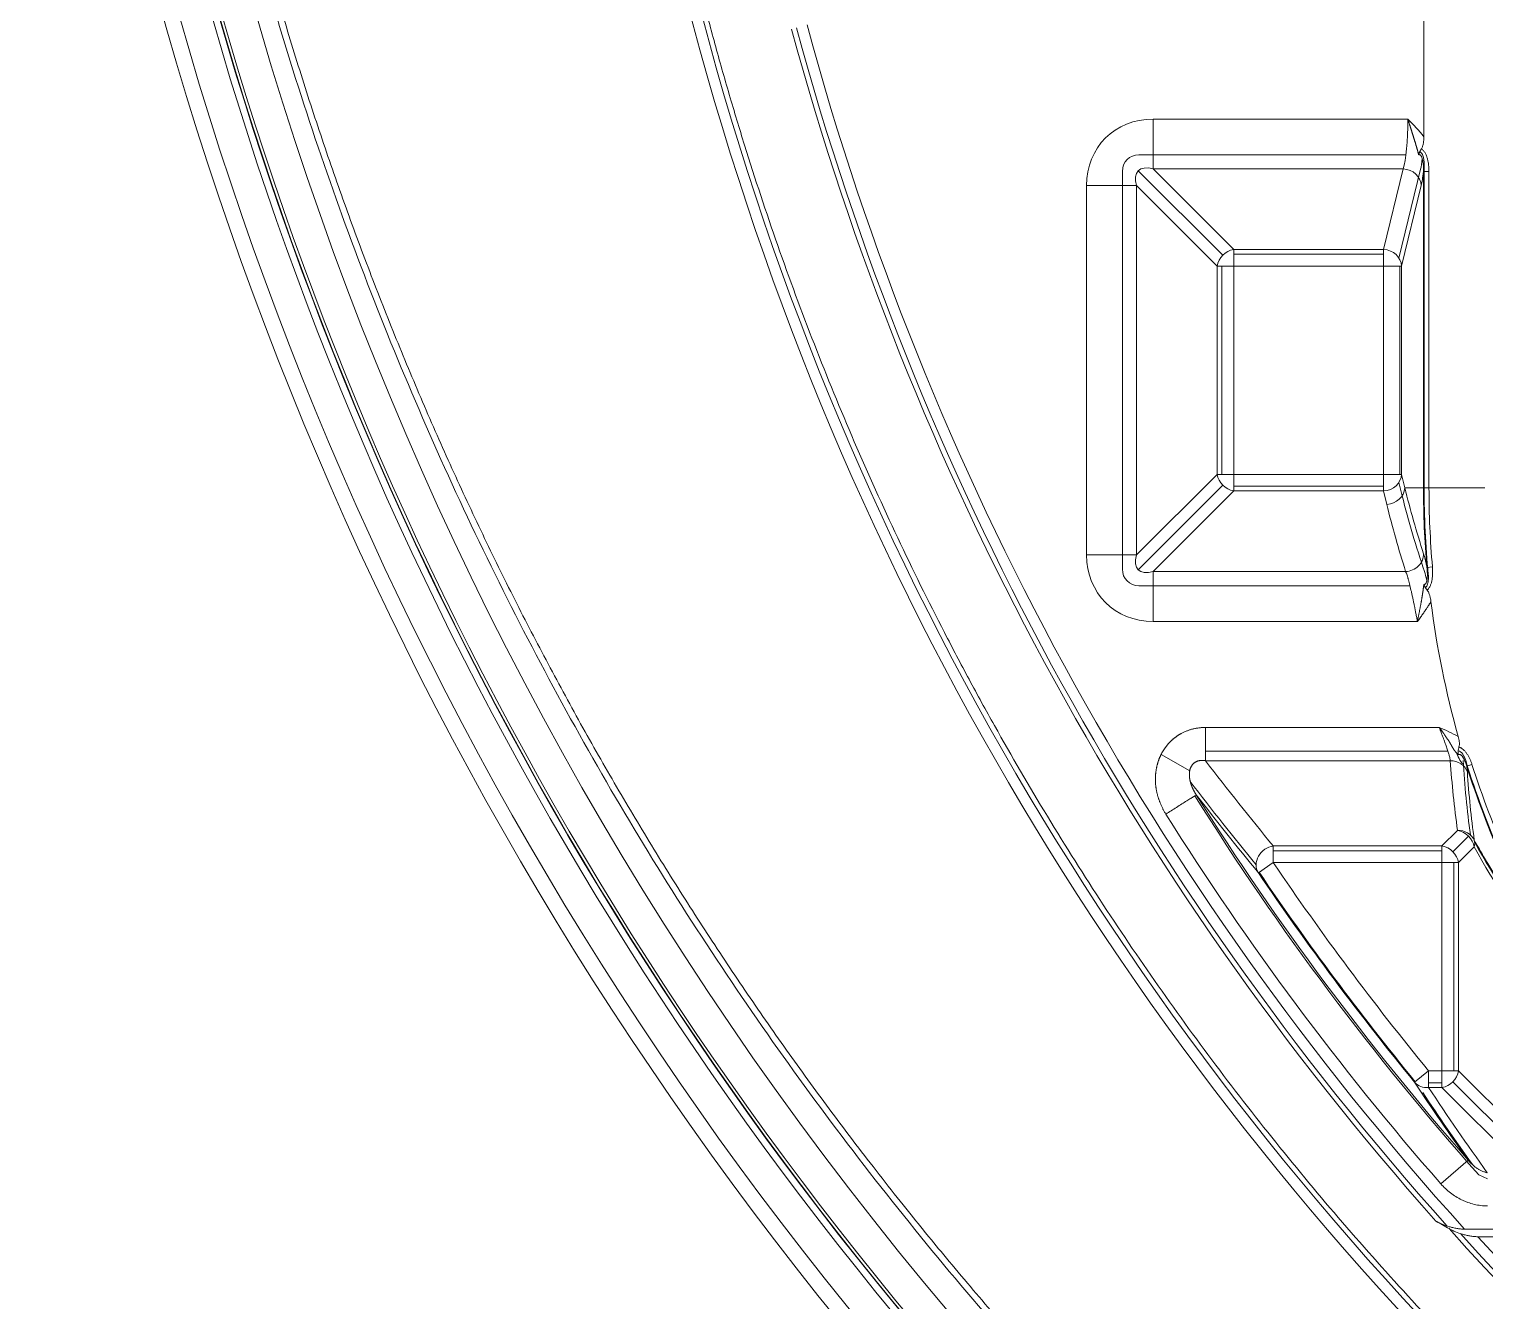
# Model space of a CAD drawing. Header units: millimetres. Extents: x 473 to 1051, y 289 to 609.
# Drawn here: x 532.87 to 573.38, y 396.35 to 431.74 of the extents above; entities that cross this region are included whole.
import ezdxf

# ---------------------------------------------------------------- set-up
doc = ezdxf.new("R2010")
doc.units = ezdxf.units.MM
doc.layers.add('core', color=7, linetype='Continuous', lineweight=20)

msp = doc.modelspace()

# ---------------------------------------------------------------- linework, layer by layer
at = {"layer": 'core', "lineweight": 18}
for p, q in [((571.684, 432.353), (571.684, 428.744)), ((582.183, 398.347), (572.817, 398.347)), ((573.187, 398.137), (582.937, 398.137))]:
    msp.add_line(p, q, dxfattribs=at)
at = {"layer": 'core', "lineweight": 13}
for p, q in [((564.149, 427.852), (564.149, 429.238)), ((571.238, 429.238), (564.149, 429.238)), ((571.185, 428.244), (563.756, 428.244)), ((563.294, 427.782), (563.294, 416.716)), ((563.737, 427.801), (566.088, 425.45)), ((564.149, 427.852), (571.11, 427.852)), ((564.149, 427.852), (566.392, 425.609)), ((570.561, 425.609), (571.11, 427.852)), ((571.594, 427.849), (570.988, 425.372)), ((571.672, 427.778), (571.826, 427.778)), ((571.672, 427.778), (571.672, 418.979)), ((571.691, 427.978), (571.691, 418.979)), ((571.826, 418.979), (571.826, 427.778)), ((562.3, 427.39), (562.3, 417.108)), ((563.687, 427.39), (562.3, 427.39)), ((563.687, 417.108), (563.687, 427.39)), ((565.93, 425.146), (563.687, 427.39)), ((571.61, 427.39), (571.061, 425.146)), ((566.392, 425.146), (566.392, 425.609)), ((570.561, 425.609), (566.392, 425.609)), ((566.392, 425.478), (570.561, 425.478)), ((570.561, 425.609), (570.561, 425.146)), ((565.93, 425.146), (566.392, 425.146)), ((565.93, 425.146), (565.93, 419.352)), ((566.061, 425.146), (566.061, 419.352)), ((566.392, 425.146), (570.561, 425.146)), ((566.392, 419.352), (566.392, 425.146)), ((570.561, 425.146), (570.561, 419.352)), ((570.561, 425.146), (571.061, 425.146)), ((571.014, 419.352), (571.014, 425.146)), ((571.061, 419.352), (571.061, 425.146)), ((563.687, 417.108), (565.93, 419.352)), ((566.392, 419.352), (565.93, 419.352)), ((570.561, 419.352), (566.392, 419.352)), ((566.392, 418.889), (566.392, 419.352)), ((570.561, 419.352), (570.561, 418.889)), ((571.061, 419.352), (570.561, 419.352)), ((571.061, 419.352), (571.152, 418.979)), ((563.737, 416.697), (566.088, 419.048)), ((566.392, 418.889), (564.149, 416.646)), ((570.561, 419.02), (566.392, 419.02)), ((566.392, 418.889), (570.561, 418.889)), ((570.652, 418.517), (570.561, 418.889)), ((571.079, 418.754), (570.988, 419.126)), ((571.672, 418.979), (571.152, 418.979)), ((563.687, 417.108), (562.3, 417.108)), ((564.149, 415.26), (564.149, 416.646)), ((571.177, 416.646), (564.149, 416.646)), ((571.921, 416.777), (571.768, 416.764)), ((563.756, 416.254), (571.296, 416.254)), ((571.505, 415.26), (564.149, 415.26)), ((572.109, 412.308), (565.606, 412.308)), ((565.168, 411.101), (564.37, 411.554)), ((572.354, 411.645), (565.606, 411.645)), ((565.606, 411.384), (572.418, 411.384)), ((572.875, 411.234), (573.021, 411.281)), ((572.187, 409.01), (572.622, 409.445)), ((572.491, 408.851), (572.926, 409.286)), ((572.187, 409.01), (567.494, 409.01)), ((567.494, 408.547), (567.494, 409.01)), ((567.494, 408.879), (572.187, 408.879)), ((572.187, 409.01), (572.187, 408.547)), ((573.084, 408.982), (572.649, 408.547)), ((567.078, 408.266), (567.494, 408.547)), ((567.494, 408.547), (572.187, 408.547)), ((572.187, 408.547), (572.649, 408.547)), ((572.187, 408.547), (572.187, 402.753)), ((572.518, 408.547), (572.518, 402.753)), ((572.649, 402.753), (572.649, 408.547)), ((571.425, 402.434), (571.814, 402.753)), ((571.814, 402.29), (571.814, 402.753)), ((572.187, 402.753), (571.814, 402.753)), ((572.649, 402.753), (572.187, 402.753)), ((572.187, 402.29), (572.187, 402.753)), ((572.649, 402.753), (575.023, 400.378)), ((572.187, 402.421), (571.814, 402.421)), ((571.814, 402.29), (572.187, 402.29)), ((574.561, 399.916), (572.187, 402.29)), ((574.946, 399.994), (572.491, 402.449)), ((572.913, 400.27), (572.156, 399.608)), ((573.209, 399.858), (573.45, 399.744))]:
    msp.add_line(p, q, dxfattribs=at)
at = {"layer": 'core', "lineweight": 18}
for centre, radius, start, end in [((633.422, 459.219), 100.547, 306.63636, 233.36541), ((633.422, 459.219), 98.958, 101.0725, 224.85525), ((633.422, 459.219), 98.032, 142.34476, 224.85303), ((597.206, 418.979), 25.522, 187.1299, 195.7407), ((633.422, 453.183), 80.382, 212.1306, 221.16873)]:
    msp.add_arc(centre, radius, start, end, dxfattribs=at)
at = {"layer": 'core', "lineweight": 13}
for centre, radius, start, end in [((633.422, 459.219), 100.107, 306.80958, 233.19042), ((633.422, 459.219), 99.239, 100.9827, 225.04545), ((633.422, 459.219), 99.048, 101.05803, 224.91574), ((633.422, 459.219), 99.038, 101.0601, 224.90418), ((633.422, 453.183), 81.732, 195.12421, 222.13904), ((633.422, 453.183), 82.176, 195.12421, 221.65019), ((633.422, 453.183), 82.034, 195.12421, 221.8689), ((597.206, 418.979), 25.534, 180, 184.9783), ((597.206, 418.979), 25.515, 180, 185.4248), ((597.206, 418.979), 25.38, 180, 184.9783), ((597.206, 418.979), 25.515, 197.3092, 210.2755), ((597.206, 418.979), 25.534, 197.6571, 210.2755), ((597.206, 418.979), 25.38, 197.6571, 210.2755), ((633.422, 453.183), 80.432, 212.1306, 221.52848), ((633.422, 453.183), 81.386, 212.1306, 221.16873), ((633.422, 453.183), 79.617, 214.09967, 219.30282), ((633.422, 453.183), 80.119, 214.09967, 219.30282), ((633.422, 453.183), 80.094, 214.09967, 219.30282), ((633.422, 453.183), 82.043, 221.92942, 254.7724), ((633.422, 453.183), 81.901, 222.14993, 254.7724), ((633.422, 453.183), 81.599, 222.42277, 254.7724)]:
    msp.add_arc(centre, radius, start, end, dxfattribs=at)
for centre, major_axis, ratio, start_param, end_param in [((633.422, 453.655), (0, 84.612), 0.999984, 1.801557, 2.911285), ((633.422, 453.651), (0, 84.914), 0.999984, 1.803346, 2.911271), ((564.49, 427.048), (-1.665, 1.665), 0.854588, 5.576034, 6.990337), ((571.026, 429.238), (0, 1.509), 0.140139, 3.547427, 4.712389), ((563.842, 427.697), (-0.416, 0.416), 0.854588, 5.576034, 6.990337), ((564.49, 427.048), (-0.753, 0.753), 0.472398, 5.576034, 6.990337), ((571.11, 427.39), (-0.489, 0.12), 0.914519, 3.402945, 4.932463), ((571.532, 429.238), (0, 1.509), 0.105104, 3.541968, 3.892435), ((571.526, 429.238), (0, 2.012), 0.105104, 3.547427, 3.90009), ((566.392, 425.146), (-0.356, -0.356), 0.854588, 4.005238, 5.41954), ((570.561, 425.146), (0.489, -0.12), 0.914519, 0.261352, 1.79087), ((566.392, 419.352), (0.356, -0.356), 0.854588, 4.005238, 5.41954), ((570.561, 419.352), (-0.489, -0.12), 0.914519, 1.350722, 2.880241), ((570.652, 418.979), (0.489, 0.12), 0.914519, 4.492315, 6.021833), ((597.206, 425.426), (0, 28.244), 0.969622, 1.81791, 1.886892), ((597.206, 425.791), (0, 27.849), 0.969623, 1.826217, 1.905384), ((564.49, 417.45), (1.665, 1.665), 0.854588, 2.434441, 3.848744), ((564.49, 417.45), (0.753, 0.753), 0.472398, 2.434441, 3.848744), ((571.177, 417.108), (-0.479, -0.152), 0.911656, 1.28936, 2.884411), ((563.842, 416.801), (0.416, 0.416), 0.854588, 2.434441, 3.848744), ((633.422, 464.177), (0, 86.346), 0.992534, 2.228647, 2.26388), ((572.418, 410.921), (0.502, 0.034), 0.918444, 0.267436, 1.50854), ((597.206, 413.173), (0, 25.627), 0.969623, 1.640681, 1.716807), ((597.206, 412.808), (0, 25.231), 0.969623, 1.627255, 1.709552), ((633.422, 463.769), (0, 86.789), 0.992534, 2.22725, 2.261337), ((572.622, 408.982), (0.498, 0.071), 0.917321, 0.26565, 1.440734), ((572.622, 408.982), (-0.356, 0.356), 0.854588, 4.005238, 5.41954), ((572.622, 408.982), (-0.44, -0.243), 0.747569, 2.505084, 2.983557), ((567.494, 408.547), (0.388, 0.32), 0.873673, 0.946642, 3.033811), ((572.187, 408.547), (-0.356, 0.356), 0.854588, 4.005238, 5.41954), ((592.328, 418.979), (21.832, 0), 0.969623, 3.633443, 3.797257), ((591.963, 418.979), (21.436, 0), 0.969623, 3.636373, 3.801166), ((572.187, 402.753), (0.356, 0.356), 0.854588, 4.005238, 5.41954), ((571.814, 402.753), (-0.42, -0.277), 0.889007, 0.114547, 1.03955), ((633.422, 443.626), (0, 74.576), 0.992534, 2.158286, 2.197043), ((633.422, 444.034), (0, 75.019), 0.992534, 2.163208, 2.195932)]:
    msp.add_ellipse(centre, major_axis=major_axis, ratio=ratio, start_param=start_param, end_param=end_param, dxfattribs=at)
at = {"layer": 'core', "lineweight": 18}
msp.add_ellipse((633.415, 576.814), major_axis=(-0.015, 195.115), ratio=0.773635, start_param=2.72261, end_param=2.725261, dxfattribs=at)
for points, degree, knots in [([(536.232, 450.106), (536.5, 447.428), (536.878, 444.762), (537.853, 439.469), (538.45, 436.842), (539.858, 431.648), (540.67, 429.079), (542.503, 424.019), (543.524, 421.526), (545.768, 416.634), (546.992, 414.235), (549.632, 409.545), (551.049, 407.254), (554.068, 402.798), (555.67, 400.633), (559.046, 396.441), (560.821, 394.415), (562.676, 392.466)], 3, [0, 0, 0, 0, 0.125, 0.125, 0.25, 0.25, 0.375, 0.375, 0.5, 0.5, 0.625, 0.625, 0.75, 0.75, 0.875, 0.875, 1, 1, 1, 1]), ([(571.541, 428.247), (571.539, 428.252), (571.537, 428.262), (571.533, 428.276), (571.528, 428.291), (571.524, 428.306), (571.52, 428.321), (571.516, 428.336), (571.512, 428.352), (571.507, 428.367), (571.503, 428.383), (571.498, 428.399), (571.493, 428.415), (571.489, 428.431), (571.484, 428.447), (571.479, 428.464), (571.474, 428.481), (571.469, 428.497), (571.464, 428.514), (571.459, 428.532), (571.454, 428.549), (571.449, 428.566), (571.443, 428.584), (571.438, 428.602), (571.433, 428.62), (571.427, 428.638), (571.421, 428.656), (571.416, 428.675), (571.41, 428.693), (571.404, 428.712), (571.398, 428.731), (571.392, 428.75), (571.386, 428.769), (571.38, 428.789), (571.374, 428.809), (571.368, 428.828), (571.362, 428.848), (571.355, 428.869), (571.349, 428.889), (571.343, 428.909), (571.336, 428.93), (571.329, 428.951), (571.323, 428.972), (571.316, 428.993), (571.309, 429.015), (571.302, 429.036), (571.295, 429.058), (571.288, 429.08), (571.281, 429.102), (571.274, 429.124), (571.267, 429.147), (571.26, 429.169), (571.252, 429.192), (571.245, 429.215), (571.24, 429.231), (571.238, 429.238)], 3, [0, 0, 0, 0, 0.014915, 0.029986, 0.04521, 0.060588, 0.076119, 0.091803, 0.10764, 0.123628, 0.139768, 0.156059, 0.172501, 0.189094, 0.205837, 0.22273, 0.239772, 0.256965, 0.274307, 0.291798, 0.309439, 0.327228, 0.345167, 0.363255, 0.381493, 0.39988, 0.418416, 0.437101, 0.455937, 0.474923, 0.494059, 0.513345, 0.532783, 0.552372, 0.572113, 0.592007, 0.612053, 0.632254, 0.652608, 0.673118, 0.693783, 0.714604, 0.735584, 0.756721, 0.778018, 0.799475, 0.821093, 0.842874, 0.864819, 0.886928, 0.909204, 0.931648, 0.954261, 0.977044, 1, 1, 1, 1]), ([(571.684, 428.744), (571.684, 428.714), (571.683, 428.685), (571.678, 428.627), (571.675, 428.598), (571.668, 428.556), (571.665, 428.542), (571.658, 428.514), (571.654, 428.5), (571.645, 428.473), (571.64, 428.46), (571.628, 428.435), (571.622, 428.423), (571.615, 428.412)], 3, [0, 0, 0, 0, 0.25, 0.25, 0.5, 0.5, 0.625, 0.625, 0.75, 0.75, 0.875, 0.875, 1, 1, 1, 1]), ([(571.615, 428.412), (571.613, 428.409), (571.609, 428.403), (571.604, 428.394), (571.598, 428.386), (571.593, 428.377), (571.589, 428.369), (571.584, 428.361), (571.58, 428.353), (571.576, 428.345), (571.573, 428.338), (571.569, 428.33), (571.565, 428.321), (571.56, 428.309), (571.554, 428.295), (571.549, 428.28), (571.544, 428.264), (571.542, 428.253), (571.541, 428.247)], 3, [0, 0, 0, 0, 0.054173, 0.107237, 0.159208, 0.210104, 0.259943, 0.308749, 0.356543, 0.403353, 0.449204, 0.494126, 0.538151, 0.62281, 0.710618, 0.802191, 0.898322, 1, 1, 1, 1]), ([(571.505, 415.26), (571.508, 415.276), (571.514, 415.307), (571.524, 415.354), (571.532, 415.4), (571.541, 415.444), (571.55, 415.487), (571.558, 415.529), (571.566, 415.57), (571.574, 415.61), (571.581, 415.649), (571.588, 415.687), (571.595, 415.723), (571.602, 415.759), (571.608, 415.794), (571.614, 415.827), (571.62, 415.86), (571.625, 415.891), (571.63, 415.921), (571.635, 415.95), (571.639, 415.978), (571.644, 416.005), (571.647, 416.031), (571.651, 416.055), (571.655, 416.078), (571.658, 416.1), (571.661, 416.121), (571.664, 416.141), (571.666, 416.16), (571.668, 416.177), (571.671, 416.194), (571.673, 416.209), (571.674, 416.223), (571.676, 416.236), (571.678, 416.247), (571.679, 416.258), (571.68, 416.267), (571.681, 416.275), (571.682, 416.282), (571.683, 416.286), (571.683, 416.288)], 3, [0, 0, 0, 0, 0.045854, 0.090546, 0.13407, 0.176474, 0.217796, 0.258072, 0.29733, 0.335595, 0.372884, 0.409214, 0.444595, 0.479036, 0.512541, 0.545111, 0.57669, 0.607187, 0.636608, 0.664958, 0.69224, 0.718453, 0.743597, 0.767667, 0.790659, 0.812566, 0.833383, 0.853099, 0.871708, 0.8892, 0.905565, 0.920776, 0.934813, 0.947674, 0.959356, 0.969857, 0.979174, 0.987305, 0.994248, 1, 1, 1, 1]), ([(571.683, 416.289), (571.684, 416.286), (571.686, 416.281), (571.688, 416.273), (571.691, 416.265), (571.695, 416.258), (571.698, 416.25), (571.701, 416.243), (571.705, 416.236), (571.708, 416.23), (571.712, 416.223), (571.716, 416.214), (571.723, 416.203), (571.731, 416.19), (571.741, 416.175), (571.751, 416.161), (571.762, 416.145), (571.771, 416.135), (571.775, 416.13)], 3, [0, 0, 0, 0, 0.050167, 0.098921, 0.146392, 0.192697, 0.237942, 0.282224, 0.325627, 0.368227, 0.410091, 0.451279, 0.53363, 0.619393, 0.708757, 0.801889, 0.898936, 1, 1, 1, 1]), ([(571.881, 415.812), (571.878, 415.841), (571.873, 415.869), (571.862, 415.926), (571.855, 415.954), (571.843, 415.994), (571.838, 416.008), (571.828, 416.035), (571.823, 416.048), (571.811, 416.073), (571.805, 416.085), (571.791, 416.109), (571.783, 416.12), (571.775, 416.13)], 3, [0, 0, 0, 0, 0.25, 0.25, 0.5, 0.5, 0.625, 0.625, 0.75, 0.75, 0.875, 0.875, 1, 1, 1, 1]), ([(564.501, 409.898), (564.371, 410.123), (564.3, 410.337), (564.229, 410.553), (564.216, 410.77), (564.204, 410.983), (564.246, 411.19), (564.287, 411.391), (564.377, 411.567), (564.466, 411.742), (564.598, 411.881), (564.727, 412.018), (564.891, 412.116), (565.209, 412.305), (565.606, 412.308)], 2, [0, 0, 0, 0.125, 0.125, 0.25, 0.25, 0.375, 0.375, 0.5, 0.5, 0.625, 0.625, 0.75, 0.75, 1, 1, 1]), ([(572.636, 411.55), (572.633, 411.554), (572.626, 411.562), (572.615, 411.574), (572.604, 411.586), (572.594, 411.598), (572.583, 411.611), (572.573, 411.623), (572.563, 411.635), (572.553, 411.647), (572.544, 411.659), (572.534, 411.671), (572.525, 411.684), (572.516, 411.696), (572.508, 411.709), (572.501, 411.72), (572.495, 411.729), (572.491, 411.736), (572.487, 411.743), (572.482, 411.75), (572.478, 411.758), (572.473, 411.766), (572.468, 411.774), (572.463, 411.783), (572.458, 411.792), (572.453, 411.801), (572.448, 411.811), (572.442, 411.821), (572.437, 411.831), (572.431, 411.841), (572.425, 411.852), (572.419, 411.863), (572.413, 411.874), (572.407, 411.886), (572.402, 411.895), (572.399, 411.901), (572.396, 411.905), (572.393, 411.91), (572.389, 411.916), (572.384, 411.923), (572.378, 411.932), (572.372, 411.941), (572.364, 411.952), (572.356, 411.964), (572.346, 411.977), (572.332, 411.996), (572.315, 412.02), (572.296, 412.046), (572.279, 412.07), (572.266, 412.09), (572.252, 412.112), (572.233, 412.14), (572.214, 412.171), (572.196, 412.198), (572.183, 412.218), (572.17, 412.236), (572.157, 412.252), (572.145, 412.268), (572.133, 412.283), (572.121, 412.296), (572.113, 412.304), (572.109, 412.308)], 3, [0, 0, 0, 0, 0.017802, 0.035502, 0.053111, 0.070644, 0.088111, 0.105528, 0.122909, 0.140267, 0.157618, 0.174977, 0.192359, 0.209782, 0.227261, 0.244815, 0.253649, 0.26283, 0.27236, 0.282242, 0.292477, 0.303067, 0.314016, 0.325307, 0.336926, 0.348872, 0.361145, 0.373746, 0.386674, 0.399929, 0.413512, 0.427424, 0.441665, 0.456237, 0.471141, 0.474504, 0.479396, 0.485821, 0.493777, 0.503264, 0.514282, 0.526829, 0.540906, 0.556515, 0.573657, 0.592338, 0.630981, 0.665472, 0.695819, 0.722005, 0.741563, 0.777341, 0.829206, 0.854874, 0.879268, 0.90241, 0.92432, 0.945017, 0.964517, 0.982839, 1, 1, 1, 1]), ([(572.66, 411.767), (572.666, 411.789), (572.669, 411.812), (572.671, 411.848), (572.672, 411.86), (572.671, 411.884), (572.67, 411.897), (572.667, 411.933), (572.663, 411.958), (572.654, 412.007), (572.648, 412.031), (572.641, 412.056)], 3, [0, 0, 0, 0, 0.25, 0.25, 0.375, 0.375, 0.5, 0.5, 0.75, 0.75, 1, 1, 1, 1]), ([(572.66, 411.767), (572.648, 411.726), (572.641, 411.688), (572.635, 411.634), (572.634, 411.616), (572.634, 411.59), (572.634, 411.582), (572.634, 411.57), (572.635, 411.566), (572.635, 411.56), (572.635, 411.558), (572.636, 411.555), (572.636, 411.555), (572.636, 411.554), (572.636, 411.553), (572.636, 411.552), (572.636, 411.551), (572.636, 411.55)], 3, [0, 0, 0, 0, 0.5, 0.5, 0.75, 0.75, 0.875, 0.875, 0.9375, 0.9375, 0.96875, 0.96875, 0.976562, 0.976562, 0.984375, 0.984375, 1, 1, 1, 1]), ([(565.606, 411.384), (565.599, 411.385), (565.584, 411.388), (565.562, 411.39), (565.54, 411.392), (565.518, 411.393), (565.497, 411.392), (565.476, 411.391), (565.456, 411.389), (565.437, 411.386), (565.417, 411.381), (565.399, 411.376), (565.38, 411.37), (565.363, 411.363), (565.346, 411.355), (565.329, 411.346), (565.314, 411.336), (565.299, 411.325), (565.284, 411.314), (565.27, 411.301), (565.257, 411.288), (565.245, 411.274), (565.234, 411.259), (565.223, 411.243), (565.213, 411.227), (565.204, 411.21), (565.195, 411.192), (565.188, 411.173), (565.181, 411.154), (565.175, 411.134), (565.171, 411.118), (565.169, 411.106), (565.167, 411.098), (565.166, 411.09), (565.165, 411.082), (565.163, 411.074), (565.162, 411.065), (565.162, 411.057), (565.161, 411.048), (565.16, 411.039), (565.16, 411.03), (565.159, 411.021), (565.159, 411.012), (565.159, 411.002), (565.159, 410.992), (565.159, 410.982), (565.159, 410.972), (565.16, 410.962), (565.16, 410.952), (565.161, 410.941), (565.162, 410.931), (565.163, 410.92), (565.164, 410.909), (565.166, 410.898), (565.167, 410.886), (565.169, 410.875), (565.171, 410.863), (565.173, 410.851), (565.176, 410.839), (565.178, 410.827), (565.181, 410.815), (565.184, 410.803), (565.187, 410.791), (565.19, 410.778), (565.194, 410.765), (565.198, 410.752), (565.202, 410.74), (565.206, 410.726), (565.21, 410.713), (565.215, 410.7), (565.22, 410.687), (565.225, 410.673), (565.23, 410.66), (565.236, 410.646), (565.242, 410.632), (565.248, 410.618), (565.254, 410.604), (565.261, 410.59), (565.268, 410.576), (565.275, 410.562), (565.283, 410.548), (565.29, 410.533), (565.298, 410.519), (565.306, 410.505), (565.315, 410.49), (565.324, 410.476), (565.333, 410.461), (565.342, 410.447), (565.349, 410.437), (565.352, 410.432)], 3, [0, 0, 0, 0, 0.017644, 0.034798, 0.051483, 0.067717, 0.083524, 0.098927, 0.113954, 0.128631, 0.14299, 0.157063, 0.170884, 0.18449, 0.197918, 0.21121, 0.224404, 0.237544, 0.250672, 0.26383, 0.277061, 0.290405, 0.303905, 0.317598, 0.331523, 0.345715, 0.360208, 0.375033, 0.390221, 0.405798, 0.42179, 0.427637, 0.433617, 0.439729, 0.445975, 0.452357, 0.458875, 0.46553, 0.472324, 0.479257, 0.48633, 0.493544, 0.5009, 0.508398, 0.516039, 0.523824, 0.531754, 0.539829, 0.548049, 0.556415, 0.564927, 0.573587, 0.582394, 0.591348, 0.600451, 0.609703, 0.619103, 0.628653, 0.638352, 0.648202, 0.658201, 0.668351, 0.678652, 0.689103, 0.699706, 0.71046, 0.721366, 0.732424, 0.743634, 0.754996, 0.76651, 0.778178, 0.789997, 0.80197, 0.814096, 0.826375, 0.838808, 0.851394, 0.864133, 0.877027, 0.890074, 0.903275, 0.91663, 0.930139, 0.943802, 0.95762, 0.971592, 0.985719, 1, 1, 1, 1]), ([(572.817, 398.347), (572.779, 398.347), (572.742, 398.349), (572.669, 398.356), (572.633, 398.36), (572.579, 398.369), (572.561, 398.373), (572.525, 398.38), (572.508, 398.384), (572.456, 398.396), (572.422, 398.405), (572.322, 398.434), (572.257, 398.458), (572.18, 398.49), (572.165, 398.497), (572.134, 398.511), (572.09, 398.532), (572.047, 398.555), (572.019, 398.571)], 3, [0, 0, 0, 0, 0.125, 0.125, 0.25, 0.25, 0.3125, 0.3125, 0.375, 0.375, 0.5, 0.5, 0.75, 0.75, 0.8125, 0.8125, 0.875, 1, 1, 1, 1]), ([(573.187, 398.137), (573.149, 398.137), (573.112, 398.139), (573.039, 398.146), (573.002, 398.151), (572.948, 398.16), (572.93, 398.163), (572.894, 398.17), (572.877, 398.174), (572.824, 398.186), (572.79, 398.195), (572.689, 398.225), (572.625, 398.248), (572.531, 398.287), (572.501, 398.301), (572.442, 398.33), (572.413, 398.345), (572.385, 398.361)], 3, [0, 0, 0, 0, 0.125, 0.125, 0.25, 0.25, 0.3125, 0.3125, 0.375, 0.375, 0.5, 0.5, 0.75, 0.75, 0.875, 0.875, 1, 1, 1, 1])]:
    msp.add_open_spline(points, degree=degree, knots=knots, dxfattribs=at)
for points, degree in [([(536.407, 450.125), (537.212, 442.061), (541.463, 426.42), (548.238, 411.695), (557.351, 398.291), (562.952, 392.432)], 2), ([(571.238, 429.238), (571.394, 429.082), (571.548, 428.919), (571.684, 428.744)], 3), ([(572.109, 412.308), (572.289, 412.231), (572.471, 412.153), (572.641, 412.056)], 3)]:
    msp.add_open_spline(points, degree=degree, dxfattribs=at)
at = {"layer": 'core', "lineweight": 13}
for points, knots in [([(551.228, 434.187), (551.341, 433.71), (551.458, 433.233), (551.701, 432.282), (551.952, 431.334), (552.22, 430.39), (552.427, 429.683), (552.497, 429.448), (552.638, 428.978), (552.71, 428.744), (553.367, 426.638), (554.014, 424.791), (555.434, 421.15), (556.207, 419.355), (557.46, 416.701), (557.894, 415.822), (558.456, 414.733), (558.569, 414.515), (558.798, 414.081), (559.143, 413.432), (559.496, 412.788), (560.691, 410.657), (561.701, 408.993), (563.827, 405.747), (566.06, 402.582), (568.504, 399.579), (571.054, 396.657), (572.382, 395.236), (574.455, 393.167), (575.16, 392.488), (576.597, 391.151), (577.325, 390.497), (579.537, 388.577), (581.05, 387.354), (584.147, 385.021), (587.319, 382.799), (590.636, 380.799), (594.026, 378.911), (595.758, 378.023), (597.97, 376.985), (598.637, 376.679), (599.31, 376.381), (599.759, 376.184), (599.984, 376.087), (601.111, 375.604), (602.019, 375.235), (604.757, 374.175), (606.603, 373.533), (610.34, 372.378), (612.229, 371.865), (614.14, 371.417)], [0, 0, 0, 0, 0.015625, 0.015625, 0.03125, 0.046875, 0.046875, 0.054687, 0.054687, 0.0625, 0.0625, 0.125, 0.125, 0.1875, 0.1875, 0.21875, 0.21875, 0.226562, 0.226562, 0.234375, 0.25, 0.25, 0.3125, 0.3125, 0.375, 0.4375, 0.4375, 0.5, 0.5, 0.53125, 0.53125, 0.5625, 0.5625, 0.625, 0.625, 0.6875, 0.75, 0.75, 0.8125, 0.8125, 0.828125, 0.835937, 0.835937, 0.84375, 0.84375, 0.875, 0.875, 0.9375, 0.9375, 1, 1, 1, 1]), ([(571.672, 427.778), (571.673, 427.8), (571.673, 427.822), (571.673, 427.867), (571.672, 427.89), (571.67, 427.935), (571.669, 427.958), (571.664, 428.003), (571.662, 428.026), (571.656, 428.06), (571.654, 428.072), (571.65, 428.095), (571.647, 428.106), (571.642, 428.129), (571.639, 428.14), (571.631, 428.162), (571.628, 428.173), (571.621, 428.188), (571.618, 428.194), (571.613, 428.204), (571.61, 428.209), (571.604, 428.218), (571.601, 428.222), (571.594, 428.23), (571.59, 428.233), (571.583, 428.239), (571.579, 428.242), (571.571, 428.246), (571.567, 428.247), (571.559, 428.249), (571.555, 428.249), (571.548, 428.249), (571.544, 428.248), (571.541, 428.247)], [0, 0, 0, 0, 0.125, 0.125, 0.25, 0.25, 0.375, 0.375, 0.5, 0.5, 0.5625, 0.5625, 0.625, 0.625, 0.6875, 0.6875, 0.75, 0.75, 0.78125, 0.78125, 0.8125, 0.8125, 0.84375, 0.84375, 0.875, 0.875, 0.90625, 0.90625, 0.9375, 0.9375, 0.96875, 0.96875, 1, 1, 1, 1]), ([(571.572, 428.335), (571.579, 428.331), (571.586, 428.327), (571.62, 428.3), (571.64, 428.265), (571.683, 428.151), (571.691, 428.064), (571.691, 427.978)], [0, 0, 0, 0, 0.078458, 0.078458, 0.385639, 0.385639, 1, 1, 1, 1]), ([(571.615, 428.412), (571.635, 428.398), (571.654, 428.382), (571.679, 428.352), (571.687, 428.342), (571.703, 428.32), (571.71, 428.308), (571.731, 428.272), (571.743, 428.247), (571.759, 428.206), (571.764, 428.193), (571.773, 428.165), (571.777, 428.151), (571.789, 428.108), (571.796, 428.079), (571.807, 428.02), (571.812, 427.991), (571.819, 427.931), (571.821, 427.9), (571.825, 427.839), (571.826, 427.808), (571.826, 427.778)], [0, 0, 0, 0, 0.125, 0.125, 0.1875, 0.1875, 0.25, 0.25, 0.375, 0.375, 0.4375, 0.4375, 0.5, 0.5, 0.625, 0.625, 0.75, 0.75, 0.875, 0.875, 1, 1, 1, 1]), ([(571.152, 418.979), (571.228, 418.673), (571.31, 418.367), (571.485, 417.755), (571.577, 417.449), (571.676, 417.144)], [0, 0, 0, 0, 0.5, 0.5, 1, 1, 1, 1]), ([(571.826, 418.979), (571.783, 418.979), (571.747, 418.979), (571.695, 418.979), (571.678, 418.979), (571.672, 418.979)], [0, 0, 0, 0, 0.5, 0.5, 1, 1, 1, 1]), ([(571.676, 417.144), (571.69, 417.098), (571.705, 417.043), (571.725, 416.964), (571.729, 416.947), (571.736, 416.913), (571.74, 416.896), (571.752, 416.841), (571.76, 416.803), (571.768, 416.764)], [0, 0, 0, 0, 0.5, 0.5, 0.625, 0.625, 0.75, 0.75, 1, 1, 1, 1]), ([(571.506, 415.257), (571.499, 415.294), (571.492, 415.33), (571.477, 415.403), (571.47, 415.44), (571.449, 415.548), (571.434, 415.619), (571.413, 415.724), (571.406, 415.759), (571.391, 415.828), (571.377, 415.896), (571.363, 415.961), (571.349, 416.025), (571.342, 416.057), (571.321, 416.149), (571.293, 416.266), (571.267, 416.367), (571.25, 416.427), (571.247, 416.438), (571.24, 416.461), (571.237, 416.472), (571.227, 416.504), (571.221, 416.525), (571.202, 416.583), (571.189, 416.617), (571.177, 416.646)], [0, 0, 0, 0, 0.0625, 0.0625, 0.125, 0.125, 0.25, 0.25, 0.3125, 0.3125, 0.375, 0.4375, 0.4375, 0.5, 0.5, 0.625, 0.75, 0.75, 0.78125, 0.78125, 0.8125, 0.8125, 0.875, 0.875, 1, 1, 1, 1]), ([(571.768, 416.764), (571.771, 416.742), (571.773, 416.72), (571.777, 416.676), (571.778, 416.653), (571.781, 416.608), (571.781, 416.586), (571.781, 416.541), (571.781, 416.518), (571.778, 416.472), (571.776, 416.449), (571.771, 416.414), (571.769, 416.403), (571.764, 416.38), (571.761, 416.369), (571.754, 416.348), (571.749, 416.337), (571.742, 416.323), (571.739, 416.318), (571.733, 416.31), (571.73, 416.306), (571.723, 416.3), (571.72, 416.297), (571.712, 416.293), (571.709, 416.291), (571.701, 416.289), (571.698, 416.288), (571.69, 416.288), (571.686, 416.288), (571.683, 416.288)], [0, 0, 0, 0, 0.125, 0.125, 0.25, 0.25, 0.375, 0.375, 0.5, 0.5, 0.625, 0.625, 0.6875, 0.6875, 0.75, 0.75, 0.8125, 0.8125, 0.84375, 0.84375, 0.875, 0.875, 0.90625, 0.90625, 0.9375, 0.9375, 0.96875, 0.96875, 1, 1, 1, 1]), ([(571.805, 416.567), (571.81, 416.522), (571.811, 416.476), (571.807, 416.386), (571.802, 416.341), (571.776, 416.259), (571.755, 416.223), (571.724, 416.204), (571.724, 416.203), (571.723, 416.203)], [0, 0, 0, 0, 0.331085, 0.331085, 0.662169, 0.662169, 0.993254, 0.993254, 1, 1, 1, 1]), ([(571.775, 416.13), (571.793, 416.146), (571.81, 416.164), (571.832, 416.196), (571.839, 416.207), (571.852, 416.231), (571.858, 416.243), (571.874, 416.28), (571.884, 416.307), (571.895, 416.348), (571.899, 416.362), (571.905, 416.39), (571.908, 416.405), (571.916, 416.448), (571.92, 416.477), (571.925, 416.536), (571.927, 416.566), (571.928, 416.626), (571.928, 416.656), (571.926, 416.716), (571.924, 416.747), (571.921, 416.777)], [0, 0, 0, 0, 0.125, 0.125, 0.1875, 0.1875, 0.25, 0.25, 0.375, 0.375, 0.4375, 0.4375, 0.5, 0.5, 0.625, 0.625, 0.75, 0.75, 0.875, 0.875, 1, 1, 1, 1]), ([(565.606, 411.384), (565.606, 411.42), (565.606, 411.496), (565.606, 411.635), (565.606, 411.756), (565.606, 411.89), (565.606, 412.076), (565.606, 412.218), (565.606, 412.308)], [0, 0, 0, 0, 0.251992, 0.377987, 0.503983, 0.629979, 0.755975, 1, 1, 1, 1]), ([(572.418, 411.384), (572.416, 411.404), (572.412, 411.427), (572.404, 411.467), (572.4, 411.481), (572.393, 411.511), (572.389, 411.527), (572.375, 411.576), (572.365, 411.61), (572.341, 411.684), (572.328, 411.724), (572.299, 411.806), (572.284, 411.849), (572.253, 411.936), (572.236, 411.981), (572.21, 412.05), (572.201, 412.073), (572.183, 412.119), (572.174, 412.143), (572.147, 412.213), (572.128, 412.26), (572.109, 412.308)], [0, 0, 0, 0, 0.125, 0.125, 0.1875, 0.1875, 0.25, 0.25, 0.375, 0.375, 0.5, 0.5, 0.625, 0.625, 0.75, 0.75, 0.8125, 0.8125, 0.875, 0.875, 1, 1, 1, 1]), ([(572.592, 411.601), (572.598, 411.585), (572.605, 411.569), (572.684, 411.383), (572.744, 411.287), (572.779, 411.311), (572.783, 411.338), (572.78, 411.384)], [0, 0, 0, 0, 0.057439, 0.057439, 0.716184, 0.716184, 1, 1, 1, 1]), ([(572.875, 411.234), (572.865, 411.271), (572.853, 411.307), (572.831, 411.362), (572.824, 411.38), (572.811, 411.407), (572.807, 411.416), (572.797, 411.434), (572.793, 411.442), (572.783, 411.46), (572.777, 411.468), (572.766, 411.485), (572.76, 411.493), (572.748, 411.509), (572.742, 411.517), (572.732, 411.527), (572.728, 411.531), (572.721, 411.537), (572.714, 411.543), (572.707, 411.547), (572.699, 411.551), (572.695, 411.553), (572.688, 411.556), (572.685, 411.557), (572.678, 411.558), (572.674, 411.559), (572.664, 411.559), (572.658, 411.558), (572.647, 411.555), (572.641, 411.552), (572.636, 411.55)], [0, 0, 0, 0, 0.25, 0.25, 0.375, 0.375, 0.4375, 0.4375, 0.5, 0.5, 0.5625, 0.5625, 0.625, 0.625, 0.6875, 0.6875, 0.71875, 0.71875, 0.75, 0.78125, 0.78125, 0.8125, 0.8125, 0.84375, 0.84375, 0.875, 0.875, 0.9375, 0.9375, 1, 1, 1, 1]), ([(572.638, 411.662), (572.686, 411.653), (572.732, 411.613), (572.801, 411.511), (572.827, 411.45), (572.847, 411.388)], [0, 0, 0, 0, 0.495062, 0.495062, 1, 1, 1, 1]), ([(573.021, 411.281), (573.013, 411.308), (573.004, 411.334), (572.984, 411.386), (572.973, 411.411), (572.949, 411.461), (572.937, 411.485), (572.91, 411.532), (572.896, 411.555), (572.874, 411.588), (572.866, 411.598), (572.85, 411.619), (572.842, 411.629), (572.816, 411.659), (572.798, 411.677), (572.761, 411.71), (572.741, 411.724), (572.711, 411.743), (572.701, 411.748), (572.681, 411.758), (572.67, 411.763), (572.66, 411.767)], [0, 0, 0, 0, 0.125, 0.125, 0.25, 0.25, 0.375, 0.375, 0.5, 0.5, 0.5625, 0.5625, 0.625, 0.625, 0.75, 0.75, 0.875, 0.875, 0.9375, 0.9375, 1, 1, 1, 1]), ([(572.894, 411.076), (572.914, 410.759), (572.94, 410.441), (573.004, 409.806), (573.042, 409.488), (573.086, 409.171)], [0, 0, 0, 0, 0.5, 0.5, 1, 1, 1, 1]), ([(564.501, 409.898), (564.596, 409.958), (564.751, 410.055), (564.951, 410.18), (565.087, 410.266), (565.201, 410.337), (565.312, 410.407), (565.347, 410.429), (565.352, 410.432)], [0, 0, 0, 0, 0.244026, 0.370022, 0.496018, 0.622014, 0.74801, 1, 1, 1, 1]), ([(573.086, 409.171), (573.161, 409.035), (573.237, 408.901), (573.391, 408.639), (573.468, 408.51), (573.702, 408.13), (573.86, 407.886), (574.179, 407.414), (574.34, 407.185), (574.666, 406.743), (574.83, 406.529), (574.996, 406.321)], [0, 0, 0, 0, 0.125, 0.125, 0.25, 0.25, 0.5, 0.5, 0.75, 0.75, 1, 1, 1, 1]), ([(572.913, 400.27), (572.93, 400.249), (572.948, 400.229), (572.984, 400.19), (573.003, 400.171), (573.062, 400.116), (573.103, 400.081), (573.17, 400.035), (573.193, 400.02), (573.241, 399.992), (573.265, 399.979), (573.315, 399.956), (573.341, 399.946), (573.394, 399.929), (573.421, 399.921), (573.45, 399.916)], [0, 0, 0, 0, 0.125, 0.125, 0.25, 0.25, 0.5, 0.5, 0.625, 0.625, 0.75, 0.75, 0.875, 0.875, 1, 1, 1, 1]), ([(573.45, 398.992), (573.419, 398.992), (573.388, 398.993), (573.326, 398.997), (573.295, 399), (573.203, 399.011), (573.142, 399.022), (573.023, 399.051), (572.964, 399.069), (572.877, 399.1), (572.848, 399.112), (572.791, 399.136), (572.762, 399.149), (572.679, 399.19), (572.625, 399.22), (572.521, 399.285), (572.422, 399.355), (572.283, 399.473), (572.197, 399.562), (572.156, 399.608)], [0, 0, 0, 0, 0.0625, 0.0625, 0.125, 0.125, 0.25, 0.25, 0.375, 0.375, 0.4375, 0.4375, 0.5, 0.5, 0.625, 0.625, 0.75, 0.875, 1, 1, 1, 1])]:
    msp.add_open_spline(points, degree=3, knots=knots, dxfattribs=at)
for points, degree in [([(571.826, 418.979), (573.381, 418.979)], 1), ([(571.767, 416.396), (571.744, 416.499), (571.722, 416.584), (571.701, 416.646)], 3), ([(571.881, 415.812), (571.751, 415.593), (571.505, 415.256)], 2), ([(572.875, 411.234), (572.88, 411.203), (572.888, 411.145), (572.893, 411.098), (572.894, 411.076)], 3), ([(567.078, 408.266), (566.485, 408.986), (565.91, 409.708), (565.352, 410.432)], 3), ([(572.913, 400.27), (572.399, 400.989), (571.904, 401.711), (571.425, 402.434)], 3)]:
    msp.add_open_spline(points, degree=degree, dxfattribs=at)

doc.saveas('drawing.dxf')
